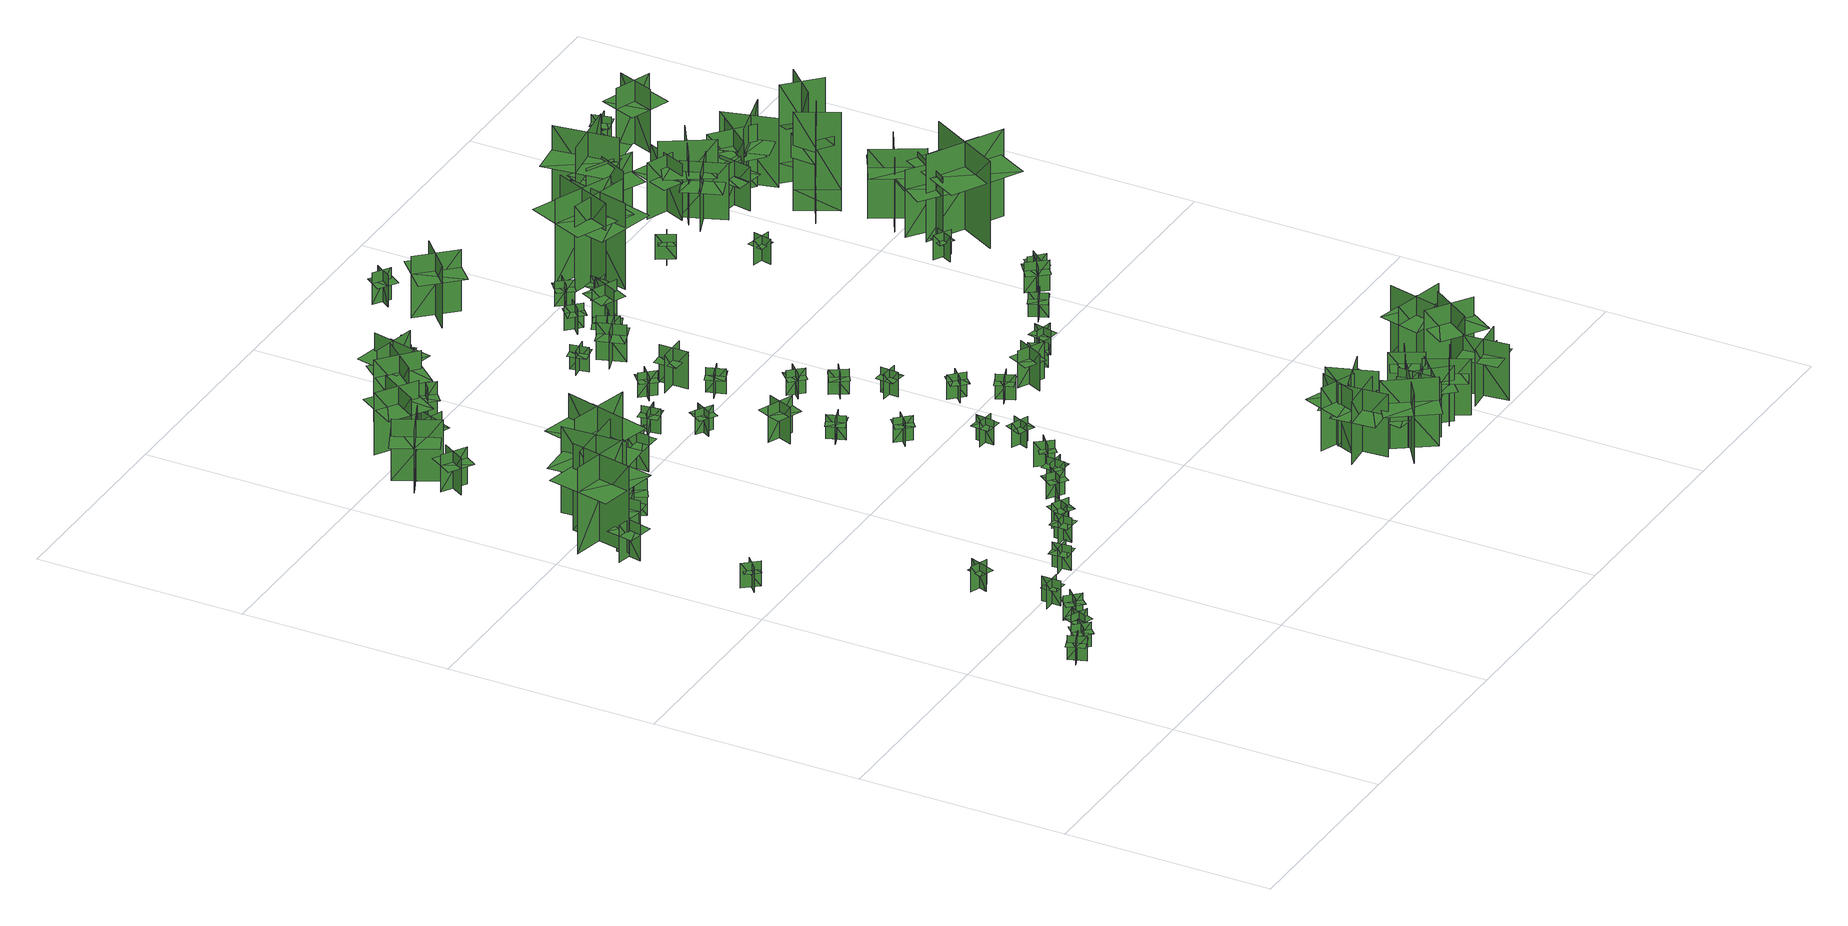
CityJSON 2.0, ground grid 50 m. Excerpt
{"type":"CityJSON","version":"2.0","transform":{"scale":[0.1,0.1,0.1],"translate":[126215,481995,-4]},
"CityObjects":{
"tree1":{"type":"SolitaryVegetationObject","geometry":[{"type":"MultiSurface","lod":"1","boundaries":[[[0,1,2]],[[0,2,3]],[[4,5,6]],[[4,6,7]],[[8,9,10]],[[8,10,11]],[[8,11,12]],[[8,12,13]]]}]},
"tree2":{"type":"SolitaryVegetationObject","geometry":[{"type":"MultiSurface","lod":"1","boundaries":[[[14,15,16]],[[14,16,17]],[[18,19,20]],[[18,20,21]],[[22,23,24]],[[22,24,25]],[[22,25,26]],[[22,26,27]]]}]},
"tree3":{"type":"SolitaryVegetationObject","geometry":[{"type":"MultiSurface","lod":"1","boundaries":[[[28,29,30]],[[28,30,31]],[[32,33,34]],[[32,34,35]],[[36,37,38]],[[36,38,39]],[[36,39,40]],[[36,40,41]]]}]},
"tree4":{"type":"SolitaryVegetationObject","geometry":[{"type":"MultiSurface","lod":"1","boundaries":[[[42,43,44]],[[42,44,45]],[[46,47,48]],[[46,48,49]],[[50,51,52]],[[50,52,53]],[[50,53,54]],[[50,54,55]]]}]},
"tree5":{"type":"SolitaryVegetationObject","geometry":[{"type":"MultiSurface","lod":"1","boundaries":[[[56,57,58]],[[56,58,59]],[[60,61,62]],[[60,62,63]],[[64,65,66]],[[64,66,67]],[[64,67,68]],[[64,68,69]]]}]},
"tree6":{"type":"SolitaryVegetationObject","geometry":[{"type":"MultiSurface","lod":"1","boundaries":[[[70,71,72]],[[70,72,73]],[[74,75,76]],[[74,76,77]],[[78,79,80]],[[78,80,81]],[[78,81,82]],[[78,82,83]]]}]},
"tree7":{"type":"SolitaryVegetationObject","geometry":[{"type":"MultiSurface","lod":"1","boundaries":[[[84,85,86]],[[84,86,87]],[[88,89,90]],[[88,90,91]],[[92,93,94]],[[92,94,95]],[[92,95,96]],[[92,96,97]]]}]},
"tree8":{"type":"SolitaryVegetationObject","geometry":[{"type":"MultiSurface","lod":"1","boundaries":[[[98,99,100]],[[98,100,101]],[[102,103,104]],[[102,104,105]],[[106,107,108]],[[106,108,109]],[[106,109,110]],[[106,110,111]]]}]},
"tree9":{"type":"SolitaryVegetationObject","geometry":[{"type":"MultiSurface","lod":"1","boundaries":[[[112,113,114]],[[112,114,115]],[[116,117,118]],[[116,118,119]],[[120,121,122]],[[120,122,123]],[[120,123,124]],[[120,124,125]]]}]},
"tree10":{"type":"SolitaryVegetationObject","geometry":[{"type":"MultiSurface","lod":"1","boundaries":[[[126,127,128]],[[126,128,129]],[[130,131,132]],[[130,132,133]],[[134,135,136]],[[134,136,137]],[[134,137,138]],[[134,138,139]]]}]},
"tree11":{"type":"SolitaryVegetationObject","geometry":[{"type":"MultiSurface","lod":"1","boundaries":[[[140,141,142]],[[140,142,143]],[[144,145,146]],[[144,146,147]],[[148,149,150]],[[148,150,151]],[[148,151,152]],[[148,152,153]]]}]},
"tree12":{"type":"SolitaryVegetationObject","geometry":[{"type":"MultiSurface","lod":"1","boundaries":[[[154,155,156]],[[154,156,157]],[[158,159,160]],[[158,160,161]],[[162,163,164]],[[162,164,165]],[[162,165,166]],[[162,166,167]]]}]},
"tree13":{"type":"SolitaryVegetationObject","geometry":[{"type":"MultiSurface","lod":"1","boundaries":[[[168,169,170]],[[168,170,171]],[[172,173,174]],[[172,174,175]],[[176,177,178]],[[176,178,179]],[[176,179,180]],[[176,180,181]]]}]},
"tree14":{"type":"SolitaryVegetationObject","geometry":[{"type":"MultiSurface","lod":"1","boundaries":[[[182,183,184]],[[182,184,185]],[[186,187,188]],[[186,188,189]],[[190,191,192]],[[190,192,193]],[[190,193,194]],[[190,194,195]]]}]},
"tree15":{"type":"SolitaryVegetationObject","geometry":[{"type":"MultiSurface","lod":"1","boundaries":[[[196,197,198]],[[196,198,199]],[[200,201,202]],[[200,202,203]],[[204,205,206]],[[204,206,207]],[[204,207,208]],[[204,208,209]]]}]},
"tree16":{"type":"SolitaryVegetationObject","geometry":[{"type":"MultiSurface","lod":"1","boundaries":[[[210,211,212]],[[210,212,213]],[[214,215,216]],[[214,216,217]],[[218,219,220]],[[218,220,221]],[[218,221,222]],[[218,222,223]]]}]},
"tree17":{"type":"SolitaryVegetationObject","geometry":[{"type":"MultiSurface","lod":"1","boundaries":[[[224,225,226]],[[224,226,227]],[[228,229,230]],[[228,230,231]],[[232,233,234]],[[232,234,235]],[[232,235,236]],[[232,236,237]]]}]},
"tree18":{"type":"SolitaryVegetationObject","geometry":[{"type":"MultiSurface","lod":"1","boundaries":[[[238,239,240]],[[238,240,241]],[[242,243,244]],[[242,244,245]],[[246,247,248]],[[246,248,249]],[[246,250,251]],[[246,251,247]]]}]},
"tree19":{"type":"SolitaryVegetationObject","geometry":[{"type":"MultiSurface","lod":"1","boundaries":[[[252,253,254]],[[252,254,255]],[[256,257,258]],[[256,258,259]],[[260,261,262]],[[260,262,263]],[[260,263,264]],[[260,264,265]]]}]},
"tree20":{"type":"SolitaryVegetationObject","geometry":[{"type":"MultiSurface","lod":"1","boundaries":[[[266,267,268]],[[266,268,269]],[[270,271,272]],[[270,272,273]],[[274,275,276]],[[274,276,277]],[[274,277,278]],[[274,278,279]]]}]},
"tree21":{"type":"SolitaryVegetationObject","geometry":[{"type":"MultiSurface","lod":"1","boundaries":[[[280,281,282]],[[280,282,283]],[[284,285,286]],[[284,286,287]],[[288,289,290]],[[288,290,291]],[[288,291,292]],[[288,292,293]]]}]},
"tree22":{"type":"SolitaryVegetationObject","geometry":[{"type":"MultiSurface","lod":"1","boundaries":[[[294,295,296]],[[294,296,297]],[[298,299,300]],[[298,300,301]],[[302,303,304]],[[302,304,305]],[[302,305,306]],[[302,306,307]]]}]},
"tree23":{"type":"SolitaryVegetationObject","geometry":[{"type":"MultiSurface","lod":"1","boundaries":[[[308,309,310]],[[308,310,311]],[[312,313,314]],[[312,314,315]],[[316,317,318]],[[316,318,319]],[[316,319,320]],[[316,320,321]]]}]},
"tree24":{"type":"SolitaryVegetationObject","geometry":[{"type":"MultiSurface","lod":"1","boundaries":[[[322,323,324]],[[322,324,325]],[[326,327,328]],[[326,328,329]],[[330,331,332]],[[330,332,333]],[[330,334,335]],[[330,335,331]]]}]},
"tree25":{"type":"SolitaryVegetationObject","geometry":[{"type":"MultiSurface","lod":"1","boundaries":[[[336,337,338]],[[336,338,339]],[[340,341,342]],[[340,342,343]],[[344,345,346]],[[344,346,347]],[[344,347,348]],[[344,348,349]]]}]},
"tree26":{"type":"SolitaryVegetationObject","geometry":[{"type":"MultiSurface","lod":"1","boundaries":[[[350,351,352]],[[350,352,353]],[[354,355,356]],[[354,356,357]],[[358,359,360]],[[358,360,361]],[[358,361,362]],[[358,362,363]]]}]},
"tree27":{"type":"SolitaryVegetationObject","geometry":[{"type":"MultiSurface","lod":"1","boundaries":[[[364,365,366]],[[364,366,367]],[[368,369,370]],[[368,370,371]],[[372,373,374]],[[372,374,375]],[[372,375,376]],[[372,376,377]]]}]},
"tree28":{"type":"SolitaryVegetationObject","geometry":[{"type":"MultiSurface","lod":"1","boundaries":[[[378,379,380]],[[378,380,381]],[[382,383,384]],[[382,384,385]],[[386,387,388]],[[386,388,389]],[[386,389,390]],[[386,390,391]]]}]},
"tree29":{"type":"SolitaryVegetationObject","geometry":[{"type":"MultiSurface","lod":"1","boundaries":[[[392,393,394]],[[392,394,395]],[[396,397,398]],[[396,398,399]],[[400,401,402]],[[400,402,403]],[[400,403,404]],[[400,404,405]]]}]},
"tree30":{"type":"SolitaryVegetationObject","geometry":[{"type":"MultiSurface","lod":"1","boundaries":[[[406,407,408]],[[406,408,409]],[[410,411,412]],[[410,412,413]],[[414,415,416]],[[414,416,417]],[[414,417,418]],[[414,418,419]]]}]},
"tree31":{"type":"SolitaryVegetationObject","geometry":[{"type":"MultiSurface","lod":"1","boundaries":[[[420,421,422]],[[420,422,423]],[[424,425,426]],[[424,426,427]],[[428,429,430]],[[428,430,431]],[[428,431,432]],[[428,432,433]]]}]},
"tree32":{"type":"SolitaryVegetationObject","geometry":[{"type":"MultiSurface","lod":"1","boundaries":[[[434,435,436]],[[434,436,437]],[[438,439,440]],[[438,440,441]],[[442,443,444]],[[442,444,445]],[[442,445,446]],[[442,446,447]]]}]},
"tree33":{"type":"SolitaryVegetationObject","geometry":[{"type":"MultiSurface","lod":"1","boundaries":[[[448,449,450]],[[448,450,451]],[[452,453,454]],[[452,454,455]],[[456,457,458]],[[456,458,459]],[[456,459,460]],[[456,460,461]]]}]},
"tree34":{"type":"SolitaryVegetationObject","geometry":[{"type":"MultiSurface","lod":"1","boundaries":[[[462,463,464]],[[462,464,465]],[[466,467,468]],[[466,468,469]],[[470,471,472]],[[470,472,473]],[[470,473,474]],[[470,474,475]]]}]},
"tree35":{"type":"SolitaryVegetationObject","geometry":[{"type":"MultiSurface","lod":"1","boundaries":[[[476,477,478]],[[476,478,479]],[[480,481,482]],[[480,482,483]],[[484,485,486]],[[484,486,487]],[[484,487,488]],[[484,488,489]]]}]},
"tree36":{"type":"SolitaryVegetationObject","geometry":[{"type":"MultiSurface","lod":"1","boundaries":[[[490,491,492]],[[490,492,493]],[[494,495,496]],[[494,496,497]],[[498,499,500]],[[498,500,501]],[[498,501,502]],[[498,502,503]]]}]},
"tree37":{"type":"SolitaryVegetationObject","geometry":[{"type":"MultiSurface","lod":"1","boundaries":[[[504,505,506]],[[504,506,507]],[[508,509,510]],[[508,510,511]],[[512,513,514]],[[512,514,515]],[[512,515,516]],[[512,516,517]]]}]},
"tree38":{"type":"SolitaryVegetationObject","geometry":[{"type":"MultiSurface","lod":"1","boundaries":[[[518,519,520]],[[518,520,521]],[[522,523,524]],[[522,524,525]],[[526,527,528]],[[526,528,529]],[[526,529,530]],[[526,530,531]]]}]},
"tree39":{"type":"SolitaryVegetationObject","geometry":[{"type":"MultiSurface","lod":"1","boundaries":[[[532,533,534]],[[532,534,535]],[[536,537,538]],[[536,538,539]],[[540,541,542]],[[540,542,543]],[[540,543,544]],[[540,544,545]]]}]},
"tree40":{"type":"SolitaryVegetationObject","geometry":[{"type":"MultiSurface","lod":"1","boundaries":[[[546,547,548]],[[546,548,549]],[[550,551,552]],[[550,552,553]],[[554,555,556]],[[554,556,557]],[[554,557,558]],[[554,558,559]]]}]},
"tree41":{"type":"SolitaryVegetationObject","geometry":[{"type":"MultiSurface","lod":"1","boundaries":[[[560,561,562]],[[560,562,563]],[[564,565,566]],[[564,566,567]],[[568,569,570]],[[568,570,571]],[[568,569,572]],[[568,572,573]]]}]},
"tree42":{"type":"SolitaryVegetationObject","geometry":[{"type":"MultiSurface","lod":"1","boundaries":[[[574,575,576]],[[574,576,577]],[[578,579,580]],[[578,580,581]],[[582,583,584]],[[582,584,585]],[[582,585,586]],[[582,586,587]]]}]},
"tree43":{"type":"SolitaryVegetationObject","geometry":[{"type":"MultiSurface","lod":"1","boundaries":[[[588,589,590]],[[588,590,591]],[[592,593,594]],[[592,594,595]],[[596,597,598]],[[596,598,599]],[[596,600,601]],[[596,601,597]]]}]},
"tree44":{"type":"SolitaryVegetationObject","geometry":[{"type":"MultiSurface","lod":"1","boundaries":[[[602,603,604]],[[602,604,605]],[[606,607,608]],[[606,608,609]],[[610,611,612]],[[610,612,613]],[[610,613,614]],[[610,614,615]]]}]},
"tree45":{"type":"SolitaryVegetationObject","geometry":[{"type":"MultiSurface","lod":"1","boundaries":[[[616,617,618]],[[616,618,619]],[[620,621,622]],[[620,622,623]],[[624,625,626]],[[624,626,627]],[[624,625,628]],[[624,628,629]]]}]},
"tree46":{"type":"SolitaryVegetationObject","geometry":[{"type":"MultiSurface","lod":"1","boundaries":[[[630,631,632]],[[630,632,633]],[[634,635,636]],[[634,636,637]],[[638,639,640]],[[638,640,641]],[[638,641,642]],[[638,642,643]]]}]},
"tree47":{"type":"SolitaryVegetationObject","geometry":[{"type":"MultiSurface","lod":"1","boundaries":[[[644,645,646]],[[644,646,647]],[[648,649,650]],[[648,650,651]],[[652,653,654]],[[652,654,655]],[[652,655,656]],[[652,656,657]]]}]},
"tree48":{"type":"SolitaryVegetationObject","geometry":[{"type":"MultiSurface","lod":"1","boundaries":[[[658,659,660]],[[658,660,661]],[[662,663,664]],[[662,664,665]],[[666,667,668]],[[666,668,669]],[[666,669,670]],[[666,670,671]]]}]},
"tree49":{"type":"SolitaryVegetationObject","geometry":[{"type":"MultiSurface","lod":"1","boundaries":[[[672,673,674]],[[672,674,675]],[[676,677,678]],[[676,678,679]],[[680,681,682]],[[680,682,683]],[[680,683,684]],[[680,684,685]]]}]},
"tree50":{"type":"SolitaryVegetationObject","geometry":[{"type":"MultiSurface","lod":"1","boundaries":[[[686,687,688]],[[686,688,689]],[[690,691,692]],[[690,692,693]],[[694,695,696]],[[694,696,697]],[[694,697,698]],[[694,698,699]]]}]},
"tree51":{"type":"SolitaryVegetationObject","geometry":[{"type":"MultiSurface","lod":"1","boundaries":[[[700,701,702]],[[700,702,703]],[[704,705,706]],[[704,706,707]],[[708,709,710]],[[708,710,711]],[[708,711,712]],[[708,712,713]]]}]},
"tree52":{"type":"SolitaryVegetationObject","geometry":[{"type":"MultiSurface","lod":"1","boundaries":[[[714,715,716]],[[714,716,717]],[[718,719,720]],[[718,720,721]],[[722,723,724]],[[722,724,725]],[[722,723,726]],[[722,726,727]]]}]},
"tree53":{"type":"SolitaryVegetationObject","geometry":[{"type":"MultiSurface","lod":"1","boundaries":[[[728,729,730]],[[728,730,731]],[[732,733,734]],[[732,734,735]],[[736,737,738]],[[736,738,739]],[[736,739,740]],[[736,740,741]]]}]},
"tree54":{"type":"SolitaryVegetationObject","geometry":[{"type":"MultiSurface","lod":"1","boundaries":[[[742,743,744]],[[742,744,745]],[[746,747,748]],[[746,748,749]],[[750,751,752]],[[750,752,753]],[[750,753,754]],[[750,754,755]]]}]},
"tree55":{"type":"SolitaryVegetationObject","geometry":[{"type":"MultiSurface","lod":"1","boundaries":[[[756,757,758]],[[756,758,759]],[[760,761,762]],[[760,762,763]],[[764,765,766]],[[764,766,767]],[[764,767,768]],[[764,768,769]]]}]},
"tree56":{"type":"SolitaryVegetationObject","geometry":[{"type":"MultiSurface","lod":"1","boundaries":[[[770,771,772]],[[770,772,773]],[[774,775,776]],[[774,776,777]],[[778,779,780]],[[778,780,781]],[[778,781,782]],[[778,782,783]]]}]},
"tree57":{"type":"SolitaryVegetationObject","geometry":[{"type":"MultiSurface","lod":"1","boundaries":[[[784,785,786]],[[784,786,787]],[[788,789,790]],[[788,790,791]],[[792,793,794]],[[792,794,795]],[[792,795,796]],[[792,796,797]]]}]},
"tree58":{"type":"SolitaryVegetationObject","geometry":[{"type":"MultiSurface","lod":"1","boundaries":[[[798,799,800]],[[798,800,801]],[[802,803,804]],[[802,804,805]],[[806,807,808]],[[806,808,809]],[[806,809,810]],[[806,810,811]]]}]},
"tree59":{"type":"SolitaryVegetationObject","geometry":[{"type":"MultiSurface","lod":"1","boundaries":[[[812,813,814]],[[812,814,815]],[[816,817,818]],[[816,818,819]],[[820,821,822]],[[820,822,823]],[[820,823,824]],[[820,824,825]]]}]},
"tree60":{"type":"SolitaryVegetationObject","geometry":[{"type":"MultiSurface","lod":"1","boundaries":[[[826,827,828]],[[826,828,829]],[[830,831,832]],[[830,832,833]],[[834,835,836]],[[834,836,837]],[[834,837,838]],[[834,838,839]]]}]},
"tree61":{"type":"SolitaryVegetationObject","geometry":[{"type":"MultiSurface","lod":"1","boundaries":[[[840,841,842]],[[840,842,843]],[[844,845,846]],[[844,846,847]],[[848,849,850]],[[848,850,851]],[[848,852,853]],[[848,853,849]]]}]},
"tree62":{"type":"SolitaryVegetationObject","geometry":[{"type":"MultiSurface","lod":"1","boundaries":[[[854,855,856]],[[854,856,857]],[[858,859,860]],[[858,860,861]],[[862,863,864]],[[862,864,865]],[[862,865,866]],[[862,866,867]]]}]},
"tree63":{"type":"SolitaryVegetationObject","geometry":[{"type":"MultiSurface","lod":"1","boundaries":[[[868,869,870]],[[868,870,871]],[[872,873,874]],[[872,874,875]],[[876,877,878]],[[876,878,879]],[[876,880,881]],[[876,881,877]]]}]},
"tree64":{"type":"SolitaryVegetationObject","geometry":[{"type":"MultiSurface","lod":"1","boundaries":[[[882,883,884]],[[882,884,885]],[[886,887,888]],[[886,888,889]],[[890,891,892]],[[890,892,893]],[[890,893,894]],[[890,894,895]]]}]},
"tree65":{"type":"SolitaryVegetationObject","geometry":[{"type":"MultiSurface","lod":"1","boundaries":[[[896,897,898]],[[896,898,899]],[[900,901,902]],[[900,902,903]],[[904,905,906]],[[904,906,907]],[[904,907,908]],[[904,908,909]]]}]},
"tree66":{"type":"SolitaryVegetationObject","geometry":[{"type":"MultiSurface","lod":"1","boundaries":[[[910,911,912]],[[910,912,913]],[[914,915,916]],[[914,916,917]],[[918,919,920]],[[918,920,921]],[[918,922,923]],[[918,923,919]]]}]},
"tree67":{"type":"SolitaryVegetationObject","geometry":[{"type":"MultiSurface","lod":"1","boundaries":[[[924,925,926]],[[924,926,927]],[[928,929,930]],[[928,930,931]],[[932,933,934]],[[932,934,935]],[[932,935,936]],[[932,936,937]]]}]},
"tree68":{"type":"SolitaryVegetationObject","geometry":[{"type":"MultiSurface","lod":"1","boundaries":[[[938,939,940]],[[938,940,941]],[[942,943,944]],[[942,944,945]],[[946,947,948]],[[946,948,949]],[[946,950,951]],[[946,951,947]]]}]},
"tree69":{"type":"SolitaryVegetationObject","geometry":[{"type":"MultiSurface","lod":"1","boundaries":[[[952,953,954]],[[952,954,955]],[[956,957,958]],[[956,958,959]],[[960,961,962]],[[960,962,963]],[[960,963,964]],[[960,964,965]]]}]},
"tree70":{"type":"SolitaryVegetationObject","geometry":[{"type":"MultiSurface","lod":"1","boundaries":[[[966,967,968]],[[966,968,969]],[[970,971,972]],[[970,972,973]],[[974,975,976]],[[974,976,977]],[[974,977,978]],[[974,978,979]]]}]},
"tree71":{"type":"SolitaryVegetationObject","geometry":[{"type":"MultiSurface","lod":"1","boundaries":[[[980,981,982]],[[980,982,983]],[[984,985,986]],[[984,986,987]],[[988,989,990]],[[988,990,991]],[[988,991,992]],[[988,992,993]]]}]},
"tree72":{"type":"SolitaryVegetationObject","geometry":[{"type":"MultiSurface","lod":"1","boundaries":[[[994,995,996]],[[994,996,997]],[[998,999,1000]],[[998,1000,1001]],[[1002,1003,1004]],[[1002,1004,1005]],[[1002,1005,1006]],[[1002,1006,1007]]]}]},
"tree73":{"type":"SolitaryVegetationObject","geometry":[{"type":"MultiSurface","lod":"1","boundaries":[[[1008,1009,1010]],[[1008,1010,1011]],[[1012,1013,1014]],[[1012,1014,1015]],[[1016,1017,1018]],[[1016,1018,1019]],[[1016,1020,1021]],[[1016,1021,1017]]]}]},
"tree74":{"type":"SolitaryVegetationObject","geometry":[{"type":"MultiSurface","lod":"1","boundaries":[[[1022,1023,1024]],[[1022,1024,1025]],[[1026,1027,1028]],[[1026,1028,1029]],[[1030,1031,1032]],[[1030,1032,1033]],[[1030,1033,1034]],[[1030,1034,1035]]]}]},
"tree75":{"type":"SolitaryVegetationObject","geometry":[{"type":"MultiSurface","lod":"1","boundaries":[[[1036,1037,1038]],[[1036,1038,1039]],[[1040,1041,1042]],[[1040,1042,1043]],[[1044,1045,1046]],[[1044,1046,1047]],[[1044,1047,1048]],[[1044,1048,1049]]]}]},
"tree76":{"type":"SolitaryVegetationObject","geometry":[{"type":"MultiSurface","lod":"1","boundaries":[[[1050,1051,1052]],[[1050,1052,1053]],[[1054,1055,1056]],[[1054,1056,1057]],[[1058,1059,1060]],[[1058,1060,1061]],[[1058,1061,1062]],[[1058,1062,1063]]]}]},
"tree77":{"type":"SolitaryVegetationObject","geometry":[{"type":"MultiSurface","lod":"1","boundaries":[[[1064,1065,1066]],[[1064,1066,1067]],[[1068,1069,1070]],[[1068,1070,1071]],[[1072,1073,1074]],[[1072,1074,1075]],[[1072,1075,1076]],[[1072,1076,1077]]]}]},
"tree78":{"type":"SolitaryVegetationObject","geometry":[{"type":"MultiSurface","lod":"1","boundaries":[[[1078,1079,1080]],[[1078,1080,1081]],[[1082,1083,1084]],[[1082,1084,1085]],[[1086,1087,1088]],[[1086,1088,1089]],[[1086,1089,1090]],[[1086,1090,1091]]]}]},
"tree79":{"type":"SolitaryVegetationObject","geometry":[{"type":"MultiSurface","lod":"1","boundaries":[[[1092,1093,1094]],[[1092,1094,1095]],[[1096,1097,1098]],[[1096,1098,1099]],[[1100,1101,1102]],[[1100,1102,1103]],[[1100,1103,1104]],[[1100,1104,1105]]]}]},
"tree80":{"type":"SolitaryVegetationObject","geometry":[{"type":"MultiSurface","lod":"1","boundaries":[[[1106,1107,1108]],[[1106,1108,1109]],[[1110,1111,1112]],[[1110,1112,1113]],[[1114,1115,1116]],[[1114,1116,1117]],[[1114,1117,1118]],[[1114,1118,1119]]]}]},
"tree81":{"type":"SolitaryVegetationObject","geometry":[{"type":"MultiSurface","lod":"1","boundaries":[[[1120,1121,1122]],[[1120,1122,1123]],[[1124,1125,1126]],[[1124,1126,1127]],[[1128,1129,1130]],[[1128,1130,1131]],[[1128,1131,1132]],[[1128,1132,1133]]]}]},
"tree82":{"type":"SolitaryVegetationObject","geometry":[{"type":"MultiSurface","lod":"1","boundaries":[[[1134,1135,1136]],[[1134,1136,1137]],[[1138,1139,1140]],[[1138,1140,1141]],[[1142,1143,1144]],[[1142,1144,1145]],[[1142,1145,1146]],[[1142,1146,1147]]]}]},
"tree83":{"type":"SolitaryVegetationObject","geometry":[{"type":"MultiSurface","lod":"1","boundaries":[[[1148,1149,1150]],[[1148,1150,1151]],[[1152,1153,1154]],[[1152,1154,1155]],[[1156,1157,1158]],[[1156,1158,1159]],[[1156,1159,1160]],[[1156,1160,1161]]]}]},
"tree84":{"type":"SolitaryVegetationObject","geometry":[{"type":"MultiSurface","lod":"1","boundaries":[[[1162,1163,1164]],[[1162,1164,1165]],[[1166,1167,1168]],[[1166,1168,1169]],[[1170,1171,1172]],[[1170,1172,1173]],[[1170,1174,1175]],[[1170,1175,1171]]]}]},
"tree85":{"type":"SolitaryVegetationObject","geometry":[{"type":"MultiSurface","lod":"1","boundaries":[[[1176,1177,1178]],[[1176,1178,1179]],[[1180,1181,1182]],[[1180,1182,1183]],[[1184,1185,1186]],[[1184,1186,1187]],[[1184,1185,1188]],[[1184,1188,1189]]]}]},
"tree86":{"type":"SolitaryVegetationObject","geometry":[{"type":"MultiSurface","lod":"1","boundaries":[[[1190,1191,1192]],[[1190,1192,1193]],[[1194,1195,1196]],[[1194,1196,1197]],[[1198,1199,1200]],[[1198,1200,1201]],[[1198,1199,1202]],[[1198,1202,1203]]]}]},
"tree87":{"type":"SolitaryVegetationObject","geometry":[{"type":"MultiSurface","lod":"1","boundaries":[[[1204,1205,1206]],[[1204,1206,1207]],[[1208,1209,1210]],[[1208,1210,1211]],[[1212,1213,1214]],[[1212,1214,1215]],[[1212,1213,1216]],[[1212,1216,1217]]]}]},
"tree88":{"type":"SolitaryVegetationObject","geometry":[{"type":"MultiSurface","lod":"1","boundaries":[[[1218,1219,1220]],[[1218,1220,1221]],[[1222,1223,1224]],[[1222,1224,1225]],[[1226,1227,1228]],[[1226,1228,1229]],[[1226,1229,1230]],[[1226,1230,1231]]]}]},
"tree89":{"type":"SolitaryVegetationObject","geometry":[{"type":"MultiSurface","lod":"1","boundaries":[[[1232,1233,1234]],[[1232,1234,1235]],[[1236,1237,1238]],[[1236,1238,1239]],[[1240,1241,1242]],[[1240,1242,1243]],[[1240,1243,1244]],[[1240,1244,1245]]]}]},
"tree90":{"type":"SolitaryVegetationObject","geometry":[{"type":"MultiSurface","lod":"1","boundaries":[[[1246,1247,1248]],[[1246,1248,1249]],[[1250,1251,1252]],[[1250,1252,1253]],[[1254,1255,1251]],[[1254,1251,1250]],[[1256,1257,1247]],[[1256,1247,1246]],[[1258,1259,1260]],[[1258,1260,1261]],[[1262,1263,1264]],[[1262,1264,1265]]]}]},
"tree91":{"type":"SolitaryVegetationObject","geometry":[{"type":"MultiSurface","lod":"1","boundaries":[[[1266,1267,1268]],[[1266,1268,1269]],[[1270,1271,1272]],[[1270,1272,1273]],[[1274,1275,1276]],[[1274,1276,1277]],[[1274,1275,1278]],[[1274,1278,1279]]]}]},
"tree92":{"type":"SolitaryVegetationObject","geometry":[{"type":"MultiSurface","lod":"1","boundaries":[[[1280,1281,1282]],[[1280,1282,1283]],[[1284,1285,1286]],[[1284,1286,1287]],[[1288,1289,1290]],[[1288,1290,1291]],[[1288,1292,1293]],[[1288,1293,1289]]]}]},
"tree93":{"type":"SolitaryVegetationObject","geometry":[{"type":"MultiSurface","lod":"1","boundaries":[[[1294,1295,1296]],[[1294,1296,1297]],[[1298,1299,1300]],[[1298,1300,1301]],[[1302,1303,1304]],[[1302,1304,1305]],[[1302,1305,1306]],[[1302,1306,1307]]]}]},
"tree94":{"type":"SolitaryVegetationObject","geometry":[{"type":"MultiSurface","lod":"1","boundaries":[[[1308,1309,1310]],[[1308,1310,1311]],[[1312,1313,1314]],[[1312,1314,1315]],[[1316,1317,1318]],[[1316,1318,1319]],[[1316,1317,1320]],[[1316,1320,1321]]]}]},
"tree95":{"type":"SolitaryVegetationObject","geometry":[{"type":"MultiSurface","lod":"1","boundaries":[[[1322,1323,1324]],[[1322,1324,1325]],[[1326,1327,1328]],[[1326,1328,1329]],[[1330,1331,1332]],[[1330,1332,1333]],[[1330,1331,1334]],[[1330,1334,1335]]]}]},
"tree96":{"type":"SolitaryVegetationObject","geometry":[{"type":"MultiSurface","lod":"1","boundaries":[[[1336,1337,1338]],[[1336,1338,1339]],[[1340,1341,1342]],[[1340,1342,1343]],[[1344,1345,1346]],[[1344,1346,1347]],[[1344,1347,1348]],[[1344,1348,1349]]]}]},
"tree97":{"type":"SolitaryVegetationObject","geometry":[{"type":"MultiSurface","lod":"1","boundaries":[[[1350,1351,1352]],[[1350,1352,1353]],[[1354,1355,1356]],[[1354,1356,1357]],[[1358,1359,1355]],[[1358,1355,1354]],[[1360,1361,1351]],[[1360,1351,1350]],[[1362,1363,1364]],[[1362,1364,1365]],[[1366,1367,1368]],[[1366,1368,1369]]]}]},
"tree98":{"type":"SolitaryVegetationObject","geometry":[{"type":"MultiSurface","lod":"1","boundaries":[[[1370,1371,1372]],[[1370,1372,1373]],[[1374,1375,1376]],[[1374,1376,1377]],[[1378,1379,1380]],[[1378,1380,1381]],[[1378,1381,1382]],[[1378,1382,1383]]]}]},
"tree99":{"type":"SolitaryVegetationObject","geometry":[{"type":"MultiSurface","lod":"1","boundaries":[[[1384,1385,1386]],[[1384,1386,1387]],[[1388,1389,1390]],[[1388,1390,1391]],[[1392,1393,1394]],[[1392,1394,1395]],[[1392,1396,1397]],[[1392,1397,1393]]]}]}
},
"vertices":[
[142,332,19],[157,291,19],[157,291,80],[142,332,80],[130,305,19],[171,321,19],[171,321,80],[130,305,80],[130,305,63],[137,285,63],[179,300,63],[171,321,63],[164,341,63],[122,326,63],
[221,347,14],[190,316,14],[190,316,76],[221,347,76],[191,347,14],[223,316,14],[223,316,76],[191,347,76],[191,347,58],[176,331,58],[208,300,58],[223,316,58],[239,332,58],[207,363,58],
[229,367,14],[269,350,14],[269,350,76],[229,367,76],[240,340,14],[257,381,14],[257,381,76],[240,340,76],[240,340,59],[260,331,59],[277,372,59],[257,381,59],[236,389,59],[219,349,59],
[114,1061,18],[84,1097,18],[84,1097,80],[114,1061,80],[116,1091,18],[116,1091,80],[81,1061,80],[81,1061,18],[116,1091,60],[104,1106,60],[76,1082,60],[88,1067,60],[100,1052,60],[129,1076,60],
[322,420,15],[290,389,15],[290,389,76],[322,420,76],[292,420,15],[323,389,15],[323,389,76],[292,420,76],[292,420,59],[277,405,59],[308,373,59],[323,389,59],[339,404,59],[308,436,59],
[342,453,16],[343,499,16],[343,499,78],[342,453,78],[363,474,16],[363,474,78],[317,474,78],[317,474,16],[363,474,58],[364,493,58],[326,493,58],[326,474,58],[326,455,58],[363,454,58],
[78,1336,23],[92,1401,23],[92,1401,115],[78,1336,115],[116,1360,23],[51,1374,23],[51,1374,115],[116,1360,115],[116,1360,89],[122,1393,89],[57,1406,89],[51,1374,89],[44,1341,89],[109,1328,89],
[320,622,17],[336,666,17],[336,666,79],[320,622,79],[347,635,17],[347,635,79],[303,651,79],[303,651,17],[347,635,60],[353,653,60],[318,666,60],[312,648,60],[305,629,60],[340,616,60],
[106,1514,37],[75,1363,37],[75,1363,253],[106,1514,253],[20,1458,37],[171,1427,37],[171,1427,253],[20,1458,253],[20,1458,192],[4,1382,192],[156,1351,192],[171,1427,192],[187,1503,192],[35,1534,192],
[129,1411,24],[196,1414,24],[196,1414,117],[129,1411,117],[162,1381,24],[159,1448,24],[159,1448,117],[162,1381,117],[162,1381,91],[195,1383,91],[192,1449,91],[159,1448,91],[126,1446,91],[129,1380,91],
[167,1417,37],[160,1572,37],[160,1572,252],[167,1417,252],[237,1493,37],[82,1486,37],[82,1486,252],[237,1493,252],[237,1493,192],[233,1570,192],[78,1563,192],[82,1486,192],[86,1408,192],[240,1416,192],
[486,503,15],[482,547,15],[482,547,77],[486,503,77],[505,526,15],[461,522,15],[461,522,77],[505,526,77],[505,526,59],[503,548,59],[459,544,59],[461,522,59],[463,500,59],[507,504,59],
[141,1843,49],[106,1787,49],[106,1787,141],[141,1843,141],[98,1833,49],[154,1798,49],[154,1798,141],[98,1833,141],[98,1833,115],[80,1805,115],[136,1770,115],[154,1798,115],[172,1827,115],[115,1862,115],
[215,1424,21],[271,1460,21],[271,1460,113],[215,1424,113],[258,1414,21],[223,1470,21],[223,1470,113],[258,1414,113],[258,1414,87],[286,1432,87],[251,1488,87],[223,1470,87],[195,1453,87],[230,1397,87],
[114,1961,34],[161,1860,34],[161,1860,188],[114,1961,188],[89,1892,34],[189,1938,34],[189,1938,188],[89,1892,188],[89,1892,145],[112,1841,145],[212,1888,145],[189,1938,145],[166,1988,145],[65,1942,145],
[195,1558,40],[345,1520,40],[345,1520,256],[195,1558,256],[247,1469,40],[285,1619,40],[285,1619,256],[247,1469,256],[247,1469,196],[322,1450,196],[360,1600,196],[285,1619,196],[210,1638,196],[172,1488,196],
[592,557,15],[593,601,15],[593,601,77],[592,557,77],[613,578,15],[569,578,15],[569,578,77],[613,578,77],[613,578,59],[614,600,59],[570,600,59],[569,578,59],[569,556,59],[613,555,59],
[272,1922,40],[219,1942,40],[219,1942,134],[272,1922,134],[254,1962,40],[234,1909,40],[234,1909,134],[254,1962,134],[254,1962,104],[234,1909,104],[263,1898,104],[283,1951,104],[224,1973,104],[205,1920,104],
[664,603,15],[625,623,15],[625,623,77],[664,603,77],[655,631,15],[635,592,15],[635,592,77],[655,631,77],[655,631,59],[636,641,59],[615,602,59],[635,592,59],[655,582,59],[675,621,59],
[334,1636,52],[377,1644,52],[377,1644,114],[334,1636,114],[358,1619,52],[350,1663,52],[350,1663,114],[358,1619,114],[358,1619,96],[380,1623,96],[372,1667,96],[350,1663,96],[328,1659,96],[336,1615,96],
[296,1990,27],[203,2050,27],[203,2050,181],[296,1990,181],[281,2062,27],[221,1969,27],[221,1969,181],[281,2062,181],[281,2062,138],[234,2092,138],[174,1999,138],[221,1969,138],[268,1939,138],[327,2032,138],
[423,1497,21],[426,1564,21],[426,1564,113],[423,1497,113],[456,1527,21],[389,1530,21],[389,1530,113],[456,1527,113],[456,1527,88],[457,1560,88],[391,1563,88],[389,1530,88],[388,1497,88],[454,1494,88],
[730,692,15],[766,666,15],[766,666,77],[730,692,77],[735,663,15],[761,699,15],[761,699,77],[735,663,77],[735,663,60],[753,650,60],[779,686,60],[761,699,60],[743,712,60],[717,676,60],
[390,2031,38],[346,1995,38],[346,1995,133],[390,2031,133],[347,2035,38],[382,1991,38],[382,1991,133],[347,2035,133],[347,2035,102],[382,1991,102],[407,2010,102],[371,2055,102],[322,2015,102],[358,1971,102],
[407,2042,29],[324,2115,29],[324,2115,183],[407,2042,183],[403,2116,29],[330,2033,29],[330,2033,183],[403,2116,183],[403,2116,139],[361,2152,139],[288,2069,139],[330,2033,139],[371,1996,139],[444,2079,139],
[796,726,15],[794,681,15],[794,681,77],[796,726,77],[774,706,15],[818,704,15],[818,704,77],[774,706,77],[774,706,60],[773,684,60],[817,682,60],[818,704,60],[819,726,60],[775,728,60],
[537,1576,44],[544,1532,44],[544,1532,106],[537,1576,106],[520,1552,44],[563,1559,44],[563,1559,106],[520,1552,106],[520,1552,89],[523,1530,89],[567,1537,89],[563,1559,89],[560,1581,89],[516,1574,89],
[583,1468,39],[621,1445,39],[621,1445,100],[583,1468,100],[590,1440,39],[613,1478,39],[613,1478,100],[590,1440,100],[590,1440,83],[609,1428,83],[632,1466,83],[613,1478,83],[594,1489,83],[571,1451,83],
[426,2166,29],[403,2058,29],[403,2058,183],[426,2166,183],[364,2127,29],[472,2103,29],[472,2103,183],[364,2127,183],[364,2127,140],[352,2073,140],[460,2049,140],[472,2103,140],[484,2157,140],[376,2181,140],
[682,1338,29],[657,1277,29],[657,1277,121],[682,1338,121],[641,1321,29],[703,1296,29],[703,1296,121],[641,1321,121],[641,1321,96],[629,1291,96],[690,1266,96],[703,1296,96],[715,1327,96],[654,1352,96],
[837,745,15],[873,775,15],[873,775,77],[837,745,77],[867,743,15],[867,743,77],[837,779,77],[837,779,15],[867,743,57],[882,755,57],[858,784,57],[843,771,57],[828,759,57],[852,730,57],
[706,1193,26],[748,1207,26],[748,1207,87],[706,1193,87],[733,1180,26],[718,1222,26],[718,1222,87],[733,1180,87],[733,1180,70],[754,1187,70],[739,1229,70],[718,1222,70],[697,1214,70],[712,1172,70],
[808,1088,21],[775,1059,21],[775,1059,83],[808,1088,83],[778,1090,21],[808,1057,21],[808,1057,83],[778,1090,83],[778,1090,66],[762,1076,66],[791,1043,66],[808,1057,66],[824,1072,66],[795,1105,66],
[533,2158,31],[467,2149,31],[467,2149,124],[533,2158,124],[498,2185,31],[507,2119,31],[507,2119,124],[498,2185,124],[498,2185,98],[465,2180,98],[474,2115,98],[507,2119,98],[540,2124,98],[531,2190,98],
[876,897,17],[880,941,17],[880,941,79],[876,897,79],[899,916,17],[855,920,17],[855,920,79],[899,916,79],[899,916,62],[901,938,62],[857,942,62],[855,920,62],[853,898,62],[897,894,62],
[927,841,16],[886,858,16],[886,858,77],[927,841,77],[916,868,16],[899,828,16],[899,828,77],[916,868,77],[916,868,60],[896,877,60],[879,837,60],[899,828,60],[919,819,60],[937,860,60],
[697,1669,17],[727,1636,17],[727,1636,78],[697,1669,78],[695,1640,17],[729,1669,17],[729,1669,78],[695,1640,78],[695,1640,61],[710,1623,61],[743,1652,61],[729,1669,61],[714,1686,61],[681,1657,61],
[705,1808,54],[661,1801,54],[661,1801,115],[705,1808,115],[681,1825,54],[689,1782,54],[689,1782,115],[681,1825,115],[681,1825,98],[659,1821,98],[667,1778,98],[689,1782,98],[710,1786,98],[703,1829,98],
[813,1537,16],[771,1523,16],[771,1523,78],[813,1537,78],[787,1550,16],[801,1508,16],[801,1508,78],[787,1550,78],[787,1550,60],[766,1543,60],[780,1501,60],[801,1508,60],[822,1515,60],[808,1557,60],
[811,1628,17],[742,1627,17],[742,1627,110],[811,1628,110],[779,1659,17],[779,1659,110],[780,1589,110],[780,1589,17],[779,1659,80],[750,1658,80],[751,1603,80],[780,1603,80],[809,1603,80],[808,1659,80],
[1276,186,19],[1159,175,19],[1159,175,175],[1276,186,175],[1214,237,19],[1225,120,19],[1225,120,175],[1214,237,175],[1275,189,123],[1158,179,123],[1164,120,123],[1281,131,123],[1154,226,123],[1271,237,123],
[855,1391,16],[885,1359,16],[885,1359,78],[855,1391,78],[854,1361,16],[886,1392,16],[886,1392,78],[854,1361,78],[854,1361,61],[869,1345,61],[901,1376,61],[886,1392,61],[870,1408,61],[839,1377,61],
[1201,195,19],[1235,284,19],[1235,284,177],[1201,195,177],[1267,225,19],[1179,259,19],[1179,259,177],[1267,225,177],[1267,225,126],[1179,259,126],[1160,210,126],[1249,177,126],[1286,273,126],[1197,307,126],
[896,1281,16],[933,1305,16],[933,1305,78],[896,1281,78],[925,1274,16],[901,1312,16],[901,1312,78],[925,1274,78],[925,1274,60],[944,1287,60],[920,1324,60],[901,1312,60],[882,1300,60],[907,1262,60],
[1320,46,17],[1246,152,17],[1246,152,189],[1320,46,189],[1335,133,17],[1229,59,17],[1229,59,189],[1335,133,189],[1323,49,132],[1249,155,132],[1196,118,132],[1270,12,132],[1292,185,132],[1366,79,132],
[799,1749,31],[777,1812,31],[777,1812,123],[799,1749,123],[818,1789,31],[755,1768,31],[755,1768,123],[818,1789,123],[818,1789,97],[808,1820,97],[745,1799,97],[755,1768,97],[766,1736,97],[829,1758,97],
[983,1195,16],[939,1198,16],[939,1198,78],[983,1195,78],[964,1218,16],[961,1174,16],[961,1174,78],[964,1218,78],[964,1218,60],[942,1219,60],[939,1175,60],[961,1174,60],[983,1172,60],[986,1216,60],
[1280,100,20],[1289,165,20],[1289,165,112],[1280,100,112],[1315,126,20],[1249,135,20],[1249,135,112],[1315,126,112],[1315,126,86],[1320,159,86],[1254,168,86],[1249,135,86],[1245,102,86],[1311,93,86],
[1033,1045,16],[1002,1077,16],[1002,1077,77],[1033,1045,77],[1034,1075,16],[1002,1044,16],[1002,1044,77],[1034,1075,77],[1034,1075,60],[1019,1091,60],[987,1060,60],[1002,1044,60],[1017,1028,60],[1049,1059,60],
[1294,274,20],[1229,261,20],[1229,261,112],[1294,274,112],[1257,299,20],[1270,234,20],[1270,234,112],[1257,299,112],[1257,299,87],[1225,292,87],[1238,227,87],[1270,234,87],[1303,240,87],[1290,305,87],
[1054,987,15],[1070,945,15],[1070,945,77],[1054,987,77],[1042,960,15],[1083,975,15],[1083,975,77],[1042,960,77],[1042,960,60],[1050,939,60],[1091,955,60],[1083,975,60],[1075,996,60],[1034,980,60],
[1302,184,18],[1265,295,18],[1265,295,174],[1302,184,174],[1338,255,18],[1226,219,18],[1226,219,174],[1338,255,174],[1306,185,122],[1269,297,122],[1213,278,122],[1250,167,122],[1314,311,122],[1351,200,122],
[1384,120,19],[1288,94,19],[1288,94,157],[1384,120,157],[1327,154,19],[1352,58,19],[1352,58,157],[1327,154,157],[1327,154,118],[1279,141,118],[1304,45,118],[1352,58,118],[1401,70,118],[1375,167,118],
[1409,121,19],[1310,120,19],[1310,120,157],[1409,121,157],[1362,168,19],[1364,68,19],[1364,68,157],[1362,168,157],[1362,168,119],[1312,167,119],[1314,68,119],[1364,68,119],[1413,69,119],[1412,169,119],
[828,1813,36],[828,1813,98],[877,1835,98],[877,1835,36],[842,1846,36],[842,1846,98],[863,1799,98],[863,1799,36],[839,1854,78],[814,1843,78],[840,1784,78],[865,1795,78],[889,1806,78],[863,1864,78],
[1318,267,19],[1357,217,19],[1357,217,127],[1318,267,127],[1313,225,19],[1313,225,127],[1362,264,127],[1362,264,19],[1315,226,92],[1331,206,92],[1371,237,92],[1354,258,92],[1338,279,92],[1298,247,92],
[854,1882,51],[823,1914,51],[823,1914,113],[854,1882,113],[855,1911,51],[823,1881,51],[823,1881,113],[855,1911,113],[855,1911,95],[839,1927,95],[807,1897,95],[823,1881,95],[838,1865,95],[870,1895,95],
[1358,139,19],[1425,65,19],[1425,65,158],[1358,139,158],[1355,72,19],[1428,140,19],[1428,140,158],[1355,72,158],[1355,72,119],[1388,36,119],[1462,103,119],[1428,140,119],[1394,177,119],[1321,109,119],
[805,2234,42],[724,2158,42],[724,2158,196],[805,2234,196],[731,2237,42],[807,2156,42],[807,2156,196],[731,2237,196],[731,2237,152],[691,2199,152],[767,2118,152],[807,2156,152],[847,2194,152],[771,2275,152],
[1160,980,14],[1129,918,14],[1129,918,107],[1160,980,107],[1118,966,14],[1118,966,107],[1180,934,107],[1180,934,14],[1118,966,78],[1105,940,78],[1154,915,78],[1168,941,78],[1181,967,78],[1131,992,78],
[1498,115,17],[1404,67,17],[1404,67,158],[1498,115,158],[1418,140,17],[1467,46,17],[1467,46,158],[1418,140,158],[1490,111,122],[1404,67,122],[1423,29,122],[1509,73,122],[1471,148,122],[1385,104,122],
[908,1838,37],[936,1898,37],[936,1898,129],[908,1838,129],[950,1853,37],[889,1880,37],[889,1880,129],[950,1853,129],[950,1853,103],[963,1883,103],[903,1911,103],[889,1880,103],[875,1850,103],[936,1823,103],
[763,2349,28],[802,2323,28],[802,2323,107],[763,2349,107],[770,2314,28],[796,2353,28],[796,2353,107],[770,2314,107],[770,2314,81],[796,2353,81],[775,2367,81],[748,2328,81],[791,2299,81],[818,2338,81],
[1223,947,16],[1205,987,16],[1205,987,77],[1223,947,77],[1234,974,16],[1193,956,16],[1193,956,77],[1234,974,77],[1234,974,60],[1225,995,60],[1184,977,60],[1193,956,60],[1202,936,60],[1243,954,60],
[901,1978,53],[929,1944,53],[929,1944,115],[901,1978,115],[898,1948,53],[932,1977,53],[932,1977,115],[898,1948,115],[898,1948,98],[912,1931,98],[946,1960,98],[932,1977,98],[918,1994,98],[884,1965,98],
[1434,188,16],[1506,230,16],[1506,230,125],[1434,188,125],[1497,172,16],[1456,243,16],[1456,243,125],[1497,172,125],[1440,192,97],[1506,230,97],[1489,258,97],[1424,220,97],[1456,163,97],[1522,201,97],
[960,1913,38],[1004,1908,38],[1004,1908,100],[960,1913,100],[979,1890,38],[983,1934,38],[983,1934,100],[979,1890,100],[979,1890,83],[1001,1888,83],[1005,1932,83],[983,1934,83],[961,1936,83],[957,1892,83],
[1558,2,18],[1547,108,18],[1547,108,158],[1558,2,158],[1610,67,18],[1504,56,18],[1504,56,158],[1610,67,158],[1557,11,122],[1547,108,122],[1505,103,122],[1515,7,122],[1598,15,122],[1588,112,122],
[1259,993,15],[1302,984,15],[1302,984,76],[1259,993,76],[1274,968,15],[1284,1012,15],[1284,1012,76],[1274,968,76],[1274,968,59],[1296,964,59],[1305,1007,59],[1284,1012,59],[1262,1016,59],[1253,973,59],
[1565,43,20],[1607,68,20],[1607,68,86],[1565,43,86],[1599,35,20],[1574,77,20],[1574,77,86],[1599,35,86],[1596,40,61],[1613,50,61],[1596,80,61],[1578,69,61],[1561,59,61],[1578,29,61],
[1654,83,19],[1599,80,19],[1599,80,96],[1654,83,96],[1627,108,19],[1629,52,19],[1629,52,96],[1627,108,96],[1627,108,74],[1599,106,74],[1602,51,74],[1629,52,74],[1657,54,74],[1654,109,74],
[1664,144,14],[1563,211,14],[1563,211,183],[1664,144,183],[1648,223,14],[1581,122,14],[1581,122,183],[1648,223,183],[1648,223,136],[1598,257,136],[1531,155,136],[1581,122,136],[1632,88,136],[1699,190,136],
[1677,236,11],[1550,266,11],[1550,266,184],[1677,236,184],[1622,323,11],[1592,197,11],[1592,197,184],[1622,323,184],[1666,239,139],[1550,266,139],[1538,216,139],[1654,189,139],[1678,289,139],[1562,316,139],
[1082,1902,22],[1118,2053,22],[1118,2053,237],[1082,1902,237],[1170,1955,22],[1020,1992,22],[1020,1992,237],[1171,1955,237],[1171,1955,177],[1189,2031,177],[1038,2067,177],[1020,1992,177],[1002,1916,177],[1152,1880,177],
[1110,2074,31],[1050,1932,31],[1050,1932,246],[1110,2074,246],[1014,2036,31],[1157,1976,31],[1157,1976,246],[1014,2036,246],[1014,2036,186],[984,1965,186],[1127,1904,186],[1157,1976,186],[1187,2047,186],[1044,2107,186],
[1385,1056,15],[1426,1074,15],[1426,1074,77],[1385,1056,77],[1412,1045,15],[1395,1086,15],[1395,1086,77],[1412,1045,77],[1412,1045,60],[1433,1054,60],[1415,1095,60],[1395,1086,60],[1374,1077,60],[1392,1036,60],
[1255,1868,17],[1232,1908,17],[1232,1908,79],[1255,1868,79],[1263,1896,17],[1263,1896,79],[1222,1874,79],[1222,1874,17],[1263,1896,60],[1253,1913,60],[1221,1895,60],[1230,1878,60],[1240,1861,60],[1272,1879,60],
[1479,1140,16],[1513,1096,16],[1513,1096,92],[1479,1140,92],[1474,1103,16],[1518,1137,16],[1518,1137,92],[1474,1103,92],[1474,1103,71],[1491,1081,71],[1535,1115,71],[1518,1137,71],[1501,1159,71],[1457,1125,71],
[1356,1698,17],[1310,1709,17],[1310,1709,79],[1356,1698,79],[1340,1724,17],[1340,1724,79],[1330,1678,79],[1330,1678,17],[1340,1724,59],[1321,1728,59],[1313,1692,59],[1332,1687,59],[1351,1683,59],[1359,1719,59],
[1553,1157,16],[1524,1124,16],[1524,1124,77],[1553,1157,77],[1524,1156,16],[1557,1126,16],[1557,1126,77],[1524,1156,77],[1524,1156,60],[1509,1139,60],[1542,1109,60],[1557,1126,60],[1571,1142,60],[1538,1172,60],
[1240,2080,24],[1349,2025,24],[1349,2025,193],[1240,2080,193],[1265,2003,24],[1320,2112,24],[1320,2112,193],[1265,2003,193],[1265,2003,146],[1319,1976,146],[1374,2084,146],[1320,2112,146],[1266,2139,146],[1211,2031,146],
[1225,2097,32],[1378,2117,32],[1378,2117,247],[1225,2097,247],[1306,2034,32],[1286,2187,32],[1286,2187,247],[1306,2034,247],[1306,2034,187],[1383,2044,187],[1363,2197,187],[1286,2187,187],[1209,2177,187],[1229,2023,187],
[1551,1355,16],[1510,1377,16],[1510,1377,78],[1551,1355,78],[1542,1383,16],[1542,1383,78],[1521,1342,78],[1521,1342,16],[1542,1383,58],[1525,1392,58],[1508,1359,58],[1525,1350,58],[1542,1342,58],[1559,1375,58],
[1334,2138,46],[1296,2137,46],[1296,2137,109],[1334,2138,109],[1313,2158,46],[1314,2120,46],[1314,2120,109],[1313,2158,109],[1313,2158,88],[1314,2120,88],[1335,2120,88],[1334,2158,88],[1292,2157,88],[1294,2119,88],
[1488,1918,13],[1389,1881,13],[1389,1881,154],[1488,1918,154],[1423,1948,13],[1460,1849,13],[1460,1849,154],[1423,1948,154],[1487,1922,107],[1388,1884,107],[1407,1835,107],[1506,1872,107],[1373,1924,107],[1472,1962,107],
[1406,1934,17],[1447,2032,17],[1447,2032,158],[1406,1934,158],[1473,1962,17],[1375,2002,17],[1375,2002,158],[1473,1962,158],[1409,1933,110],[1450,2031,110],[1401,2051,110],[1360,1953,110],[1490,2014,110],[1449,1916,110],
[1510,1982,14],[1400,1914,14],[1400,1914,186],[1510,1982,186],[1424,2002,14],[1492,1892,14],[1492,1892,186],[1424,2002,186],[1507,1985,128],[1397,1917,128],[1431,1862,128],[1541,1930,128],[1370,1962,128],[1480,2030,128],
[1653,1490,12],[1581,1392,12],[1581,1392,181],[1653,1490,181],[1573,1479,12],[1671,1407,12],[1671,1407,181],[1573,1479,181],[1573,1479,133],[1537,1430,133],[1635,1358,133],[1671,1407,133],[1707,1456,133],[1609,1528,133],
[1715,1472,11],[1618,1296,11],[1618,1296,229],[1715,1472,229],[1578,1431,11],[1753,1334,11],[1753,1334,229],[1578,1431,229],[1585,1427,168],[1543,1350,168],[1704,1261,168],[1746,1338,168],[1788,1415,168],[1627,1504,168],
[1532,1676,65],[1624,1724,65],[1624,1722,260],[1532,1675,260],[1606,1652,66],[1559,1744,66],[1558,1744,260],[1605,1652,260],[1605,1652,14],[1558,1744,14],[1532,1675,14],[1624,1722,14],[1532,1676,160],[1624,1723,160],[1600,1770,179],[1508,1722,179],[1612,1716,191],[1543,1680,191],[1561,1645,202],[1630,1681,202],
[1529,1907,13],[1515,1826,13],[1515,1826,123],[1529,1907,123],[1483,1875,13],[1564,1861,13],[1564,1861,123],[1483,1875,123],[1526,1908,86],[1512,1827,86],[1553,1820,86],[1567,1901,86],[1480,1832,86],[1493,1913,86],
[1674,1477,9],[1610,1590,9],[1610,1590,182],[1674,1477,182],[1701,1576,9],[1588,1512,9],[1588,1512,182],[1701,1576,182],[1669,1487,137],[1610,1590,137],[1565,1565,137],[1624,1462,137],[1713,1512,137],[1655,1616,137],
[1433,2171,36],[1477,2166,36],[1477,2166,98],[1433,2171,98],[1451,2148,36],[1456,2192,36],[1456,2192,98],[1451,2148,98],[1451,2148,81],[1473,2145,81],[1478,2189,81],[1456,2192,81],[1434,2194,81],[1429,2150,81],
[1616,1862,11],[1526,1937,11],[1526,1937,168],[1616,1862,168],[1609,1941,11],[1533,1851,11],[1533,1851,168],[1609,1941,168],[1618,1864,116],[1528,1940,116],[1490,1895,116],[1580,1819,116],[1559,1977,116],[1649,1901,116],
[1558,1864,12],[1684,1896,12],[1684,1896,184],[1558,1864,184],[1634,1819,12],[1602,1945,12],[1602,1945,184],[1634,1819,184],[1559,1860,126],[1685,1892,126],[1669,1955,126],[1543,1923,126],[1697,1841,126],[1572,1809,126],
[1553,2193,36],[1512,2210,36],[1512,2210,97],[1553,2193,97],[1542,2220,36],[1525,2179,36],[1525,2179,97],[1542,2220,97],[1542,2220,80],[1521,2229,80],[1504,2188,80],[1525,2179,80],[1545,2171,80],[1562,2212,80],
[1717,1749,66],[1643,1822,66],[1644,1823,261],[1718,1750,261],[1717,1827,67],[1644,1753,67],[1645,1753,261],[1717,1827,261],[1717,1827,15],[1645,1753,15],[1718,1750,15],[1644,1823,15],[1718,1750,161],[1644,1822,161],[1607,1785,180],[1681,1712,180],[1654,1812,192],[1710,1759,192],[1737,1787,203],[1681,1841,203],
[1602,2210,36],[1592,2253,36],[1592,2253,97],[1602,2210,97],[1618,2235,36],[1574,2225,36],[1574,2225,97],[1618,2235,97],[1618,2235,80],[1613,2256,80],[1570,2246,80],[1574,2225,80],[1579,2203,80],[1623,2213,80],
[1595,2193,19],[1684,2160,19],[1684,2160,176],[1595,2193,176],[1626,2127,19],[1659,2216,19],[1659,2216,176],[1626,2127,176],[1626,2127,125],[1659,2216,125],[1610,2234,125],[1577,2145,125],[1675,2109,125],[1708,2198,125]
]}
